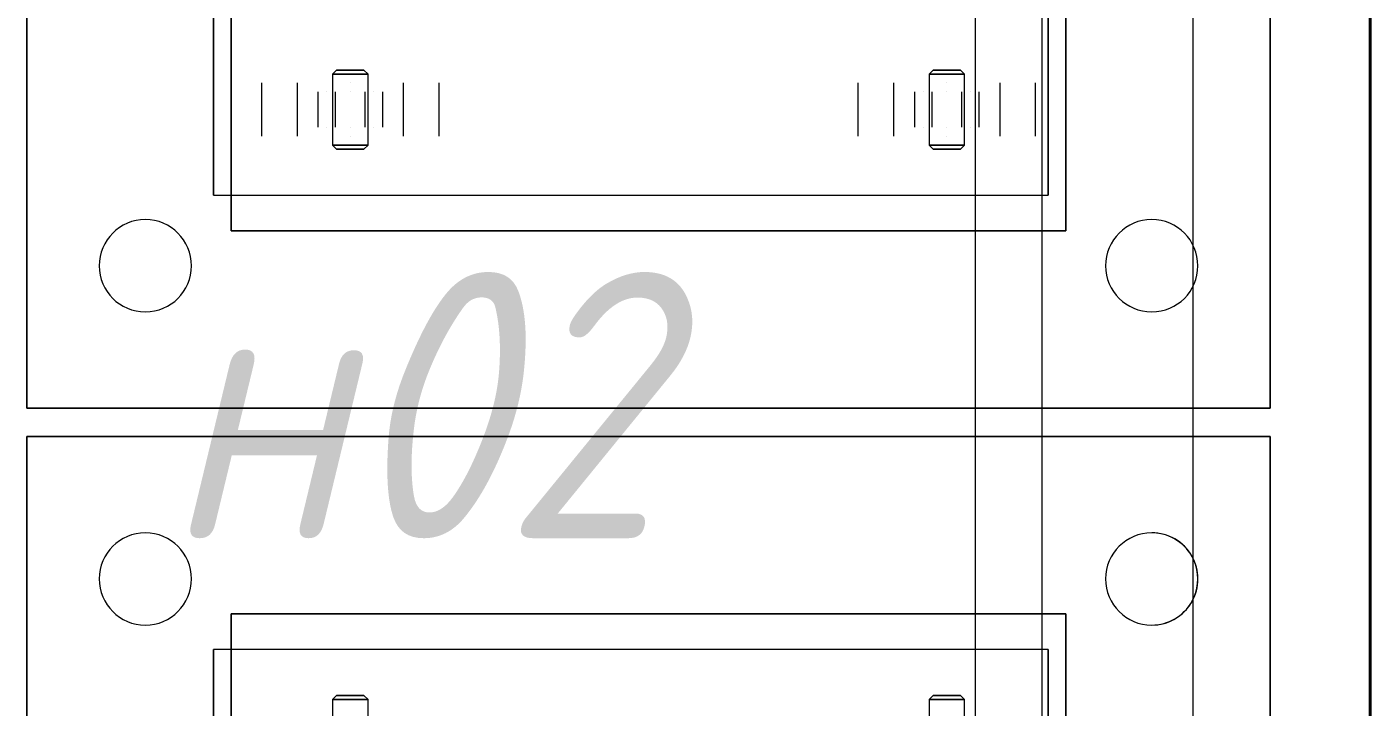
# Model space of a CAD drawing. Header units: millimetres. Extents: x -32954 to 151739, y -65671 to 56243.
# Drawn here: x -926 to -170, y -22313 to -21930 of the extents above; entities that cross this region are included whole.
import ezdxf

# ---------------------------------------------------------------- set-up
doc = ezdxf.new("R2010")
doc.units = ezdxf.units.MM
for name, color, linetype, lineweight in [('I-FURN', 7, 'Continuous', 9), ('M-EQPM', 7, 'Continuous', 9), ('M-EQPM-IDEN', 7, 'Continuous', 9), ('Стены разрез', 7, 'Continuous', 40)]:
    doc.layers.add(name, color=color, linetype=linetype, lineweight=lineweight)
doc.styles.add('GOST Common_I', font='GOST_Common Italic.ttf', dxfattribs={"width": 0.9, "height": 150})

# ---------------------------------------------------------------- blocks, each defined once
blk = doc.blocks.new('Н02_Негатоскоп двухкадровый - Негатоскоп Иксвью-1520-8000979-О_ТХ_01')
at = {"layer": 'M-EQPM'}
for p, q in [((-500, -85), (-500, 0)), ((-500, -85), (-500, 0)), ((-500, 0), (500, 0)), ((-500, 0), (500, 0)), ((500, -85), (500, 0)), ((500, 0), (500, -85)), ((-500, -122.28), (-500, -85)), ((-500, -122.28), (-500, -85)), ((-485, -85), (-485, -122.28)), ((-485, -122.28), (-485, -85)), ((-485, -85), (485, -85)), ((-485, -85), (485, -85)), ((485, -85), (485, -122.28)), ((485, -122.28), (485, -85)), ((500, -122.28), (500, -85)), ((500, -85), (500, -122.28)), ((500, -122.28), (-500, -122.28)), ((500, -122.28), (-500, -122.28)), ((485, -122.28), (-485, -122.28)), ((485, -122.28), (-485, -122.28)), ((481.13, -122.28), (386.13, -122.28)), ((386.13, -122.28), (481.13, -122.28)), ((386.13, -122.28), (386.13, -123.28)), ((386.13, -122.28), (386.13, -123.28)), ((481.13, -123.28), (386.13, -123.28)), ((386.13, -123.28), (481.13, -123.28)), ((467.16, -124.17), (467.16, -123.28)), ((467.16, -123.28), (467.16, -125.88)), ((467.16, -123.28), (473.38, -123.28)), ((467.16, -123.28), (473.38, -123.28)), ((467.16, -125.88), (467.16, -124.17)), ((473.38, -124.17), (467.16, -124.17)), ((467.16, -124.17), (473.38, -124.17)), ((467.16, -125.88), (473.38, -125.88)), ((473.38, -125.88), (473.38, -123.28)), ((473.38, -123.28), (473.38, -124.17)), ((473.38, -124.17), (473.38, -125.88)), ((481.13, -123.28), (481.13, -122.28)), ((481.13, -122.28), (481.13, -123.28))]:
    blk.add_line(p, q, dxfattribs=at)
blk = doc.blocks.new('М167_Стол рабочий _ тумба подкатная - Стол рабочий _ тумба 1200 ГКБ-10528343-О_ТХ_01')
at = {"layer": 'I-FURN'}
for p, q in [((-600, -350), (-600, 350)), ((-600, 350), (-600, -350)), ((-600, 350), (600, 350)), ((600, 350), (-600, 350)), ((-120, 245), (-480, 245)), ((-480, 245), (-120, 245)), ((-120, 245), (-480, 245)), ((-480, 245), (-120, 245)), ((-120, 245), (-480, 245)), ((-480, 245), (-120, 245)), ((-480, 245), (-480, -225)), ((-480, 245), (-480, -225)), ((-480, 245), (-480, -225)), ((-480, 245), (-480, -225)), ((-480, 245), (-480, -225)), ((-480, 245), (-480, -225)), ((-100, 235), (-500, 235)), ((-500, 235), (-500, -235)), ((-500, -235), (-500, 235)), ((-500, 235), (-100, 235)), ((-416.69, 217.91), (-446.69, 217.91)), ((-416.69, 197.91), (-446.69, 197.91)), ((-421.69, 197.91), (-441.69, 197.91)), ((-421.69, 186.17), (-441.69, 186.17)), ((-421.69, 186.17), (-441.69, 186.17)), ((-451.69, 177.91), (-453.98, 175.63)), ((-453.98, 175.63), (-453.98, 160.2)), ((-453.98, 160.2), (-453.98, 175.63)), ((-411.69, 177.91), (-451.69, 177.91)), ((-451.69, 177.91), (-451.69, 157.91)), ((-451.69, 157.91), (-451.69, 177.91)), ((-441.69, 181.17), (-441.69, 181.17)), ((-441.69, 181.17), (-441.69, 181.17)), ((-441.69, 181.17), (-441.69, 181.17)), ((-441.69, 181.17), (-441.69, 181.17)), ((-421.69, 177.91), (-441.69, 177.91)), ((-441.69, 176.17), (-421.69, 176.17)), ((-441.69, 176.17), (-421.69, 176.17)), ((-421.69, 181.17), (-421.69, 181.17)), ((-421.69, 181.17), (-421.69, 181.17)), ((-421.69, 181.17), (-421.69, 181.17)), ((-421.69, 181.17), (-421.69, 181.17)), ((-409.41, 175.63), (-411.69, 177.91)), ((-411.69, 157.91), (-411.69, 177.91)), ((-411.69, 177.91), (-411.69, 157.91)), ((-409.41, 175.63), (-409.41, 160.2)), ((-409.41, 160.2), (-409.41, 175.63)), ((-446.69, 167.91), (-446.69, 167.91)), ((-446.69, 167.91), (-446.69, 167.91)), ((-446.69, 167.91), (-446.69, 167.91)), ((-446.69, 167.91), (-446.69, 167.91)), ((-441.69, 167.91), (-441.69, 167.91)), ((-441.69, 167.91), (-441.69, 167.91)), ((-441.69, 167.91), (-441.69, 167.91)), ((-441.69, 167.91), (-441.69, 167.91)), ((-421.69, 167.91), (-421.69, 167.91)), ((-421.69, 167.91), (-421.69, 167.91)), ((-421.69, 167.91), (-421.69, 167.91)), ((-421.69, 167.91), (-421.69, 167.91)), ((-416.69, 167.91), (-416.69, 167.91)), ((-416.69, 167.91), (-416.69, 167.91)), ((-416.69, 167.91), (-416.69, 167.91)), ((-416.69, 167.91), (-416.69, 167.91)), ((-453.98, 160.2), (-451.69, 157.91)), ((-421.69, 159.66), (-441.69, 159.66)), ((-421.69, 159.66), (-441.69, 159.66)), ((-411.69, 157.91), (-409.41, 160.2)), ((-451.69, 157.91), (-411.69, 157.91)), ((-441.69, 157.91), (-421.69, 157.91)), ((-441.69, 154.66), (-441.69, 154.66)), ((-441.69, 154.66), (-441.69, 154.66)), ((-441.69, 154.66), (-441.69, 154.66)), ((-441.69, 154.66), (-441.69, 154.66)), ((-421.69, 154.66), (-421.69, 154.66)), ((-421.69, 154.66), (-421.69, 154.66)), ((-421.69, 154.66), (-421.69, 154.66)), ((-421.69, 154.66), (-421.69, 154.66)), ((-441.69, 149.66), (-421.69, 149.66)), ((-441.69, 149.66), (-421.69, 149.66)), ((-446.69, 137.91), (-416.69, 137.91)), ((-441.69, 137.91), (-421.69, 137.91)), ((-446.69, 117.91), (-416.69, 117.91)), ((-416.69, -117.91), (-446.69, -117.91)), ((-416.69, -137.91), (-446.69, -137.91)), ((-421.69, -137.91), (-441.69, -137.91)), ((-421.69, -149.66), (-441.69, -149.66)), ((-421.69, -149.66), (-441.69, -149.66)), ((-451.69, -157.91), (-453.98, -160.2)), ((-411.69, -157.91), (-451.69, -157.91)), ((-451.69, -157.91), (-451.69, -177.91)), ((-451.69, -177.91), (-451.69, -157.91)), ((-441.69, -154.66), (-441.69, -154.66)), ((-441.69, -154.66), (-441.69, -154.66)), ((-441.69, -154.66), (-441.69, -154.66)), ((-441.69, -154.66), (-441.69, -154.66)), ((-421.69, -157.91), (-441.69, -157.91)), ((-421.69, -154.66), (-421.69, -154.66)), ((-421.69, -154.66), (-421.69, -154.66)), ((-421.69, -154.66), (-421.69, -154.66)), ((-421.69, -154.66), (-421.69, -154.66)), ((-409.41, -160.2), (-411.69, -157.91)), ((-411.69, -177.91), (-411.69, -157.91)), ((-411.69, -157.91), (-411.69, -177.91)), ((-453.98, -160.2), (-453.98, -175.63)), ((-453.98, -175.63), (-453.98, -160.2)), ((-441.69, -159.66), (-421.69, -159.66)), ((-441.69, -159.66), (-421.69, -159.66)), ((-409.41, -160.2), (-409.41, -175.63)), ((-409.41, -175.63), (-409.41, -160.2)), ((-446.69, -167.91), (-446.69, -167.91)), ((-446.69, -167.91), (-446.69, -167.91)), ((-446.69, -167.91), (-446.69, -167.91)), ((-446.69, -167.91), (-446.69, -167.91)), ((-441.69, -167.91), (-441.69, -167.91)), ((-441.69, -167.91), (-441.69, -167.91)), ((-441.69, -167.91), (-441.69, -167.91)), ((-441.69, -167.91), (-441.69, -167.91)), ((-421.69, -167.91), (-421.69, -167.91)), ((-421.69, -167.91), (-421.69, -167.91)), ((-421.69, -167.91), (-421.69, -167.91)), ((-421.69, -167.91), (-421.69, -167.91)), ((-416.69, -167.91), (-416.69, -167.91)), ((-416.69, -167.91), (-416.69, -167.91)), ((-416.69, -167.91), (-416.69, -167.91)), ((-416.69, -167.91), (-416.69, -167.91)), ((-453.98, -175.63), (-451.69, -177.91)), ((-451.69, -177.91), (-411.69, -177.91)), ((-421.69, -176.17), (-441.69, -176.17)), ((-421.69, -176.17), (-441.69, -176.17)), ((-441.69, -177.91), (-421.69, -177.91)), ((-441.69, -181.17), (-441.69, -181.17)), ((-441.69, -181.17), (-441.69, -181.17)), ((-441.69, -181.17), (-441.69, -181.17)), ((-441.69, -181.17), (-441.69, -181.17)), ((-421.69, -181.17), (-421.69, -181.17)), ((-421.69, -181.17), (-421.69, -181.17)), ((-421.69, -181.17), (-421.69, -181.17)), ((-421.69, -181.17), (-421.69, -181.17)), ((-411.69, -177.91), (-409.41, -175.63)), ((-441.69, -186.17), (-421.69, -186.17)), ((-441.69, -186.17), (-421.69, -186.17)), ((-446.69, -197.91), (-416.69, -197.91)), ((-441.69, -197.91), (-421.69, -197.91)), ((-446.69, -217.91), (-416.69, -217.91)), ((-120, -225), (-480, -225)), ((-480, -225), (-120, -225)), ((-120, -225), (-480, -225)), ((-480, -225), (-120, -225)), ((-120, -225), (-480, -225)), ((-480, -225), (-120, -225)), ((-500, -235), (-100, -235)), ((-100, -235), (-500, -235)), ((-600, -350), (600, -350)), ((600, -350), (-600, -350))]:
    blk.add_line(p, q, dxfattribs=at)
for centre, start, end in [((-519.69, 283.3), 360, 180), ((-519.69, 283.3), 360, 180), ((-519.69, 283.3), 180, 360), ((-519.69, 283.3), 180, 360), ((-519.69, -283.3), 0, 180), ((-519.69, -283.3), 360, 180), ((-519.69, -283.3), 180, 0), ((-519.69, -283.3), 180, 360)]:
    blk.add_arc(centre, 26, start, end, dxfattribs=at)
blk = doc.blocks.new('М167_Стол рабочий _ тумба подкатная - Стол рабочий _ тумба 1200 ГКБ-10524823-О_ТХ_01')
at = {"layer": 'I-FURN'}
for p, q in [((-600, 350), (-600, -350)), ((-600, -350), (-600, 350)), ((600, 350), (-600, 350)), ((-600, 350), (600, 350)), ((-100, 235), (-500, 235)), ((-500, 235), (-500, -235)), ((-500, -235), (-500, 235)), ((-500, 235), (-100, 235)), ((-120, 225), (-480, 225)), ((-480, 225), (-120, 225)), ((-120, 225), (-480, 225)), ((-480, 225), (-120, 225)), ((-120, 225), (-480, 225)), ((-480, 225), (-120, 225)), ((-480, 225), (-480, -245)), ((-480, 225), (-480, -245)), ((-480, 225), (-480, -245)), ((-480, 225), (-480, -245)), ((-480, 225), (-480, -245)), ((-480, 225), (-480, -245)), ((-451.69, 177.91), (-453.98, 175.63)), ((-453.98, 175.63), (-453.98, 160.2)), ((-453.98, 160.2), (-453.98, 175.63)), ((-411.69, 177.91), (-451.69, 177.91)), ((-451.69, 177.91), (-451.69, 157.91)), ((-451.69, 157.91), (-451.69, 177.91)), ((-453.98, 160.2), (-451.69, 157.91)), ((-451.69, 157.91), (-411.69, 157.91)), ((-451.69, -157.91), (-453.98, -160.2)), ((-411.69, -157.91), (-451.69, -157.91)), ((-451.69, -157.91), (-451.69, -177.91)), ((-451.69, -177.91), (-451.69, -157.91)), ((-453.98, -160.2), (-453.98, -175.63)), ((-453.98, -175.63), (-453.98, -160.2)), ((-453.98, -175.63), (-451.69, -177.91)), ((-451.69, -177.91), (-411.69, -177.91)), ((-500, -235), (-100, -235)), ((-100, -235), (-500, -235)), ((-120, -245), (-480, -245)), ((-480, -245), (-120, -245)), ((-120, -245), (-480, -245)), ((-480, -245), (-120, -245)), ((-120, -245), (-480, -245)), ((-480, -245), (-120, -245)), ((600, -350), (-600, -350)), ((-600, -350), (600, -350))]:
    blk.add_line(p, q, dxfattribs=at)
for centre, start, end in [((-519.69, 283.3), 0, 180), ((-519.69, 283.3), 360, 180), ((-519.69, 283.3), 180, 0), ((-519.69, 283.3), 180, 360), ((-519.69, -283.3), 0, 180), ((-519.69, -283.3), 0, 180), ((-519.69, -283.3), 180, 0), ((-519.69, -283.3), 180, 0)]:
    blk.add_arc(centre, 26, start, end, dxfattribs=at)

msp = doc.modelspace()

# ---------------------------------------------------------------- linework, layer by layer
at = {"layer": 'Стены разрез'}
msp.add_line((-170, -20884.43), (-170, -26254.43), dxfattribs=at)

# ---------------------------------------------------------------- block references
at = {"layer": 'I-FURN'}
for name, p, rotation in [('М167_Стол рабочий _ тумба подкатная - Стол рабочий _ тумба 1200 ГКБ-10528343-О_ТХ_01', (-576.27, -21544.83), 90.00000000000053), ('М167_Стол рабочий _ тумба подкатная - Стол рабочий _ тумба 1200 ГКБ-10524823-О_ТХ_01', (-576.27, -22760.69), 269.9999999999993)]:
    msp.add_blockref(name, p, dxfattribs=dict(at, rotation=rotation))
at = {"layer": 'M-EQPM', "rotation": 269.9999999999989}
msp.add_blockref('Н02_Негатоскоп двухкадровый - Негатоскоп Иксвью-1520-8000979-О_ТХ_01', (-269.81, -22160.69), dxfattribs=at)

# ---------------------------------------------------------------- texts
at = {"layer": 'M-EQPM-IDEN', "char_height": 150, "attachment_point": 1, "style": 'GOST Common_I'}
for s, insert, width in [('02', (-746.93, -22068.05), 245.3164), ('\\fGOST Common|b0|i1|c204|p34|;\\W.9;н', (-848.14, -22068.05), 122.6582)]:
    msp.add_mtext(s, dxfattribs=dict(at, insert=insert, width=width))

doc.saveas('drawing.dxf')
